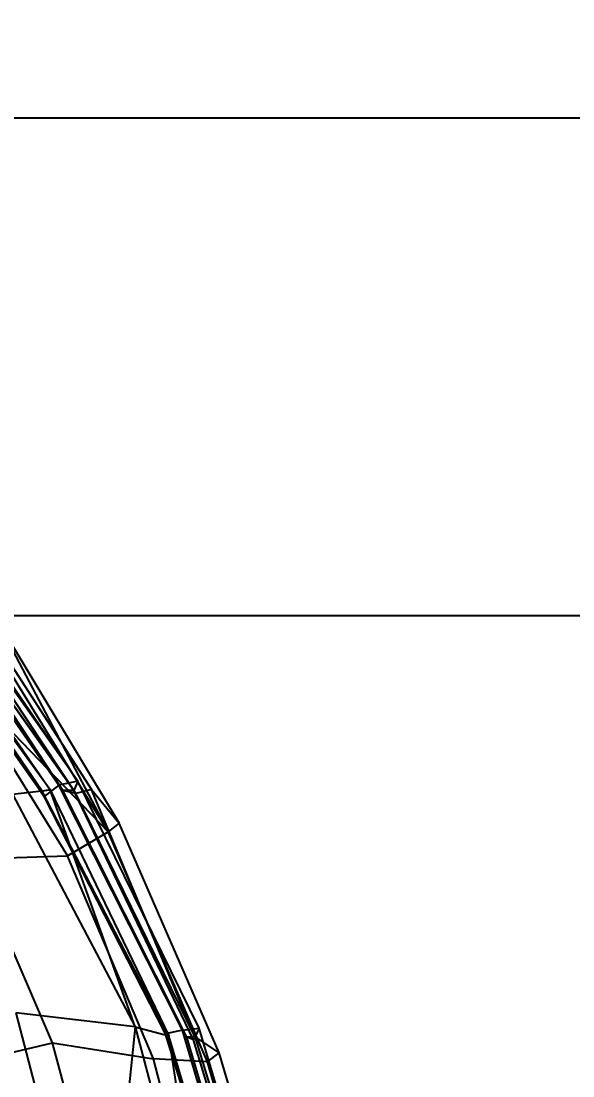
# Model space of a CAD drawing. Extents: x 11992 to 29481, y -6727 to 6811.
# Drawn here: x 17453.6 to 17524.5, y -1753.2 to -1617.8 of the extents above; entities that cross this region are included whole.
import ezdxf

# ---------------------------------------------------------------- set-up
doc = ezdxf.new("R2010")
doc.units = 0
doc.header["$MEASUREMENT"] = 0
doc.linetypes.add('DOTE', pattern=[2.42, 2, -0.2, 0.02, -0.2])
doc.layers.get('0').update_dxf_attribs({"color": 8, "linetype": 'CONTINUOUS'})
doc.layers.get('Defpoints').update_dxf_attribs({"color": 8, "linetype": 'CONTINUOUS'})
doc.layers.add('zoylight 4标注', color=9, linetype='CONTINUOUS')
doc.styles.add('CCD-DIM', font='archs.shx', dxfattribs={"width": 0.8})
doc.dimstyles.new('zoylight_DIM_40', dxfattribs={"dimscale": 40, "dimtxt": 1.9, "dimasz": 0.4, "dimexe": 0.5, "dimexo": 0.5, "dimgap": 0.5, "dimtad": 1, "dimdec": 0, "dimrnd": 5, "dimzin": 12, "dimdsep": 46, "dimtxsty": 'CCD-DIM', "dimblk": 'CCD_Dimension_Tick', "dimcen": 0.125, "dimclrd": 44, "dimclre": 44, "dimclrt": 50, "dimadec": 0, "dimazin": 0, "dimtfac": 1, "dimtdec": 0, "dimtmove": 2, "dimatfit": 3, "dimldrblk": 'CCD_Leader_Dot', "dimfxl": 0, "dimtvp": 1, "dimtolj": 1, "dimtzin": 0, "dimarcsym": 0})

# ---------------------------------------------------------------- blocks, each defined once
blk = doc.blocks.new('CCD_Dimension_Tick')
at = {"color": 0, "linetype": 'ByBlock'}
for p, q in [((-1.0906, 0), (0, 0)), ((0, 0), (1.0906, 0))]:
    blk.add_line(p, q, dxfattribs=at)
at = {"color": 0, "linetype": 'Continuous', "const_width": 0.6075}
blk.add_lwpolyline([(-0.6104, -0.6104), (0.6104, 0.6104)], dxfattribs=at)
blk = doc.blocks.new('*D124')
at = {"layer": 'Defpoints', "color": 0, "linetype": 'Continuous'}
for p in [(16998.77, -1630.28), (16998.77, -1694.14, -420), (17698.77, -1694.14, -420)]:
    blk.add_point(p, dxfattribs=at)
at = {"layer": 'zoylight 4标注', "color": 44, "linetype": 'Continuous', "lineweight": -2}
blk.add_line((16998.77, -1674.14), (16998.77, -1610.28), dxfattribs=at)
at = {"layer": 'zoylight 4标注', "color": 44, "lineweight": -2}
for p, q in [((17698.77, -1674.14), (17698.77, -1610.28)), ((17682.77, -1630.28), (17014.77, -1630.28))]:
    blk.add_line(p, q, dxfattribs=at)
at = {"layer": 'zoylight 4标注', "color": 44, "linetype": 'Continuous', "lineweight": -2, "xscale": 16, "yscale": 16, "zscale": 16, "rotation": 180}
blk.add_blockref('CCD_Dimension_Tick', (16998.77, -1630.28), dxfattribs=at)
at = {"layer": 'zoylight 4标注', "color": 44, "linetype": 'Continuous', "lineweight": -2, "xscale": 16, "yscale": 16, "zscale": 16}
blk.add_blockref('CCD_Dimension_Tick', (17698.77, -1630.28), dxfattribs=at)
at = {"layer": 'zoylight 4标注', "color": 50, "linetype": 'Continuous', "insert": (17348.77, -1572.28), "char_height": 76, "attachment_point": 5, "style": 'CCD-DIM'}
blk.add_mtext('\\A1;700', dxfattribs=at)
blk = doc.blocks.new('CCD_Leader_Dot')
at = {"color": 0, "linetype": 'ByBlock'}
blk.add_line((-5, 0), (-10, 0), dxfattribs=at)
at = {"color": 0, "linetype": 'ByBlock', "const_width": 5}
blk.add_lwpolyline([(-2.5, 0, 1), (2.5, 0, 1)], format="xyb", close=True, dxfattribs=at)

msp = doc.modelspace()

# ---------------------------------------------------------------- linework, layer by layer
for p, q in [((17456.6, -1717.32, -1998.69), (17433.37, -1684.38, -1998.81)), ((17437.09, -1684.9, -1998.44), (17458.48, -1715.87, -1998.57)), ((17456.6, -1717.32, -1998.69), (17436.01, -1686.25, -1998.35)), ((17460.93, -1715.36, -2000.66), (17441.68, -1688.09, -1999.66)), ((17442.34, -1688.17, -2002), (17460.93, -1715.36, -2000.66)), ((17456.33, -1716.65, -2000.24), (17437.81, -1689.64, -1999.88)), ((17456.6, -1717.32, -1998.69), (17437.81, -1689.64, -1999.88)), ((17457.39, -1716.48, -1999.19), (17438.05, -1689.97, -1999.88)), ((17456.33, -1716.65, -2000.24), (17438.05, -1689.97, -1999.88)), ((17438.64, -1689.44, -1998.97), (17457.39, -1716.48, -1999.19)), ((17459, -1716.56, -2003.74), (17440.93, -1689.21, -2003.43)), ((17460.42, -1716.56, -2004.32), (17440.93, -1689.21, -2003.43)), ((17460.67, -1716.93, -2003.34), (17441.02, -1689.32, -2003.42)), ((17441.02, -1689.32, -2003.42), (17459, -1716.56, -2003.74)), ((17460.42, -1716.56, -2004.32), (17442.21, -1689.13, -2003.79)), ((17460.67, -1716.93, -2003.34), (17442.22, -1689.14, -2003.12)), ((17444.94, -1688.94, -2008.33), (17462.68, -1716.41, -2008.41)), ((17450, -1693.78, -2019.11), (17464.83, -1721.84, -2030.2)), ((17450, -1693.78, -2019.11), (17466.25, -1720.72, -2019.19)), ((17449.58, -1697.11, -2029.47), (17464.83, -1721.84, -2030.2)), ((17444.91, -1701.22, -2042.77), (17464.83, -1721.84, -2030.2)), ((17444.91, -1701.22, -2042.77), (17459.58, -1724.95, -2043.12)), ((17458.48, -1715.87, -1998.57), (17456.6, -1717.32, -1998.69)), ((17460.93, -1715.36, -2000.66), (17458.48, -1715.87, -1998.57)), ((17474.35, -1747.3, -1999.19), (17458.48, -1715.87, -1998.57)), ((17460.93, -1715.36, -2000.66), (17460.42, -1716.56, -2004.32)), ((17476.5, -1747.02, -2001.15), (17460.93, -1715.36, -2000.66)), ((17452.53, -1717.02, -1994.25), (17457.39, -1716.48, -1999.19)), ((17452.53, -1717.02, -1994.25), (17468.29, -1746.88, -1994.66)), ((17457.39, -1716.48, -1999.19), (17456.33, -1716.65, -2000.24)), ((17472.6, -1748.04, -2000.05), (17456.33, -1716.65, -2000.24)), ((17456.6, -1717.32, -1998.69), (17456.33, -1716.65, -2000.24)), ((17472.29, -1747.59, -1999.94), (17456.33, -1716.65, -2000.24)), ((17457.39, -1716.48, -1999.19), (17472.6, -1748.04, -2000.05)), ((17468.29, -1746.88, -1994.66), (17457.39, -1716.48, -1999.19)), ((17460.67, -1716.93, -2003.34), (17459, -1716.56, -2003.74)), ((17474.92, -1748.2, -2004.35), (17459, -1716.56, -2003.74)), ((17460.42, -1716.56, -2004.32), (17459, -1716.56, -2003.74)), ((17474.92, -1748.2, -2004.35), (17459, -1716.56, -2003.74)), ((17475.79, -1748.55, -2004.75), (17460.42, -1716.56, -2004.32)), ((17462.68, -1716.41, -2008.41), (17460.67, -1716.93, -2003.34)), ((17475.95, -1748.11, -2004.2), (17460.67, -1716.93, -2003.34)), ((17475.95, -1748.11, -2004.2), (17462.68, -1716.41, -2008.41)), ((17462.68, -1716.41, -2008.41), (17466.25, -1720.72, -2019.19)), ((17472.19, -1747.78, -1999.16), (17456.6, -1717.32, -1998.69)), ((17466.25, -1720.72, -2019.19), (17464.83, -1721.84, -2030.2)), ((17479.08, -1750.21, -2019.81), (17466.25, -1720.72, -2019.19)), ((17459.58, -1724.95, -2043.12), (17464.83, -1721.84, -2030.2)), ((17477.59, -1751.36, -2030.59), (17464.83, -1721.84, -2030.2)), ((17447.53, -1725.34, -2056.25), (17459.58, -1724.95, -2043.12)), ((17457.68, -1748.91, -2056.74), (17447.53, -1725.34, -2056.25)), ((17470.64, -1750.99, -2043.69), (17459.58, -1724.95, -2043.12)), ((17468.29, -1746.88, -1994.66), (17452.98, -1745.06, -1986.57)), ((17452.98, -1745.06, -1986.57), (17464.06, -1788.02, -1986.75)), ((17468.29, -1746.88, -1994.66), (17464.06, -1788.02, -1986.75)), ((17468.29, -1746.88, -1994.66), (17472.6, -1748.04, -2000.05)), ((17468.29, -1746.88, -1994.66), (17478.14, -1783.85, -1994.79)), ((17474.35, -1747.3, -1999.19), (17472.19, -1747.78, -1999.16)), ((17472.19, -1747.78, -1999.16), (17472.29, -1747.59, -1999.94)), ((17481.87, -1778.89, -1999.74), (17472.19, -1747.78, -1999.16)), ((17481.69, -1778.89, -2000.59), (17472.29, -1747.59, -1999.94)), ((17478.14, -1783.85, -1994.79), (17472.6, -1748.04, -2000.05)), ((17482.4, -1780.77, -2000.73), (17472.6, -1748.04, -2000.05)), ((17474.35, -1747.3, -1999.19), (17476.5, -1747.02, -2001.15)), ((17483.81, -1778.78, -1999.78), (17474.35, -1747.3, -1999.19)), ((17475.95, -1748.11, -2004.2), (17474.92, -1748.2, -2004.35)), ((17484.29, -1779.58, -2004.67), (17474.92, -1748.2, -2004.35)), ((17475.79, -1748.55, -2004.75), (17474.92, -1748.2, -2004.35)), ((17484.29, -1779.58, -2004.67), (17474.92, -1748.2, -2004.35)), ((17476.5, -1747.02, -2001.15), (17475.79, -1748.55, -2004.75)), ((17475.95, -1748.11, -2004.2), (17485.22, -1778.25, -2004.83)), ((17479.08, -1750.21, -2019.81), (17475.95, -1748.11, -2004.2)), ((17485.85, -1778.28, -2001.53), (17476.5, -1747.02, -2001.15)), ((17447, -1751.41, -2063.41), (17457.68, -1748.91, -2056.74)), ((17465.03, -1776.27, -2056.54), (17457.68, -1748.91, -2056.74)), ((17457.68, -1748.91, -2056.74), (17470.64, -1750.99, -2043.69)), ((17485.28, -1779.98, -2004.87), (17475.79, -1748.55, -2004.75)), ((17478.09, -1779.3, -2044.01), (17470.64, -1750.99, -2043.69)), ((17477.59, -1751.36, -2030.59), (17470.64, -1750.99, -2043.69)), ((17477.59, -1751.36, -2030.59), (17479.08, -1750.21, -2019.81)), ((17488.19, -1780.62, -2020.41), (17479.08, -1750.21, -2019.81)), ((17485.96, -1780.68, -2031.02), (17477.59, -1751.36, -2030.59))]:
    msp.add_line(p, q)
at = {"layer": 'zoylight 4标注', "color": 9, "linetype": 'DOTE', "ltscale": 100}
msp.add_line((18586.16, -1694.14, -420), (16641.06, -1694.14, -420), dxfattribs=at)

# ---------------------------------------------------------------- dimensions: what is measured, and where the dimension line sits
at = {"layer": 'zoylight 4标注', "linetype": 'Continuous'}
dim = msp.add_aligned_dim(p1=(17698.77, -1694.14, -420), p2=(16998.77, -1694.14, -420), distance=-63.86, dimstyle='zoylight_DIM_40', dxfattribs=at)
dim.commit()
dim.dimension.update_dxf_attribs({"geometry": '*D124', "text_midpoint": (17348.77, -1572.28)})

doc.saveas('drawing.dxf')
